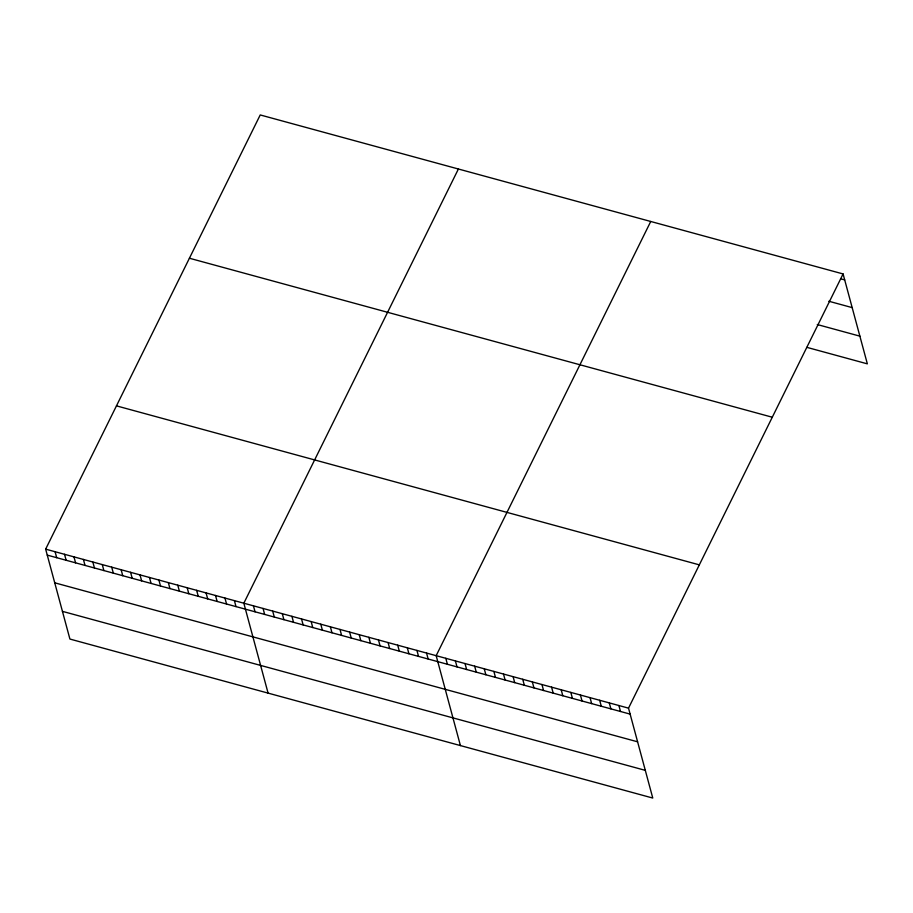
<?xml version="1.0" encoding="UTF-8"?>
<svg xmlns="http://www.w3.org/2000/svg" width="913" height="913" viewBox="0 0 913 913"><rect width="100%" height="100%" fill="white"/><g stroke="black" fill="none" stroke-linecap="round" stroke-linejoin="round"><path stroke-width="1.37" d="M843.087 273.946L628.521 708.146L652.772 798.053L69.913 639.054L45.65 549.147L260.228 114.947L843.087 273.946L867.35 363.853L806.898 347.362M458.394 169.008L243.828 603.208L268.08 693.115M650.741 221.471L436.174 655.671L460.426 745.59M840.576 278.796L844.696 279.914M828.821 301.244L852.171 307.613M817.283 324.537L859.875 336.155M189.413 258.231L772.284 417.23M116.465 405.863L699.324 564.862M45.65 549.147L628.521 708.146M47.259 555.115L630.13 714.114M54.734 582.814L637.605 741.813M62.438 611.356L645.308 770.355M618.9 705.521L620.509 711.489M609.279 702.896L610.9 708.876M599.67 700.282L601.279 706.251M590.049 697.658L591.658 703.626M580.428 695.033L582.038 701.001M570.819 692.408L572.428 698.377M561.198 689.783L562.807 695.752M551.578 687.158L553.187 693.127M541.957 684.533L543.577 690.502M532.347 681.908L533.957 687.877M522.727 679.283L524.336 685.264M513.106 676.67L514.715 682.639M503.497 674.045L505.106 680.014M493.876 671.42L495.485 677.389M484.255 668.795L485.864 674.764M474.646 666.17L476.255 672.139M465.025 663.546L466.634 669.514M455.404 660.921L457.014 666.889M445.784 658.296L447.404 664.265M426.554 653.057L428.163 659.026M416.933 650.433L418.542 656.401M407.324 647.808L408.933 653.776M397.703 645.183L399.312 651.152M388.082 642.558L389.691 648.527M378.473 639.933L380.082 645.902M368.852 637.308L370.461 643.277M359.231 634.683L360.84 640.664M349.611 632.07L351.231 638.039M340.001 629.445L341.61 635.414M330.38 626.82L331.99 632.789M320.76 624.195L322.369 630.164M311.15 621.57L312.76 627.539M301.53 618.946L303.139 624.914M291.909 616.321L293.518 622.289M282.3 613.696L283.909 619.665M272.679 611.071L274.288 617.051M263.058 608.457L264.667 614.426M253.437 605.833L255.058 611.801M234.39 600.628L235.999 606.597M224.952 598.061L226.561 604.029M215.514 595.481L217.123 601.45M206.076 592.914L207.685 598.882M196.637 590.334L198.247 596.303M187.199 587.755L188.82 593.724M177.761 585.187L179.382 591.156M168.334 582.608L169.944 588.577M158.896 580.04L160.505 586.009M149.458 577.461L151.067 583.43M140.02 574.893L141.629 580.862M130.582 572.314L132.191 578.283M121.144 569.735L122.753 575.704M111.706 567.167L113.315 573.136M102.267 564.588L103.888 570.557M92.829 562.02L94.45 567.989M83.403 559.441L85.012 565.409M73.964 556.873L75.574 562.842M64.526 554.294L66.135 560.262M55.088 551.714L56.697 557.683"/></g></svg>
